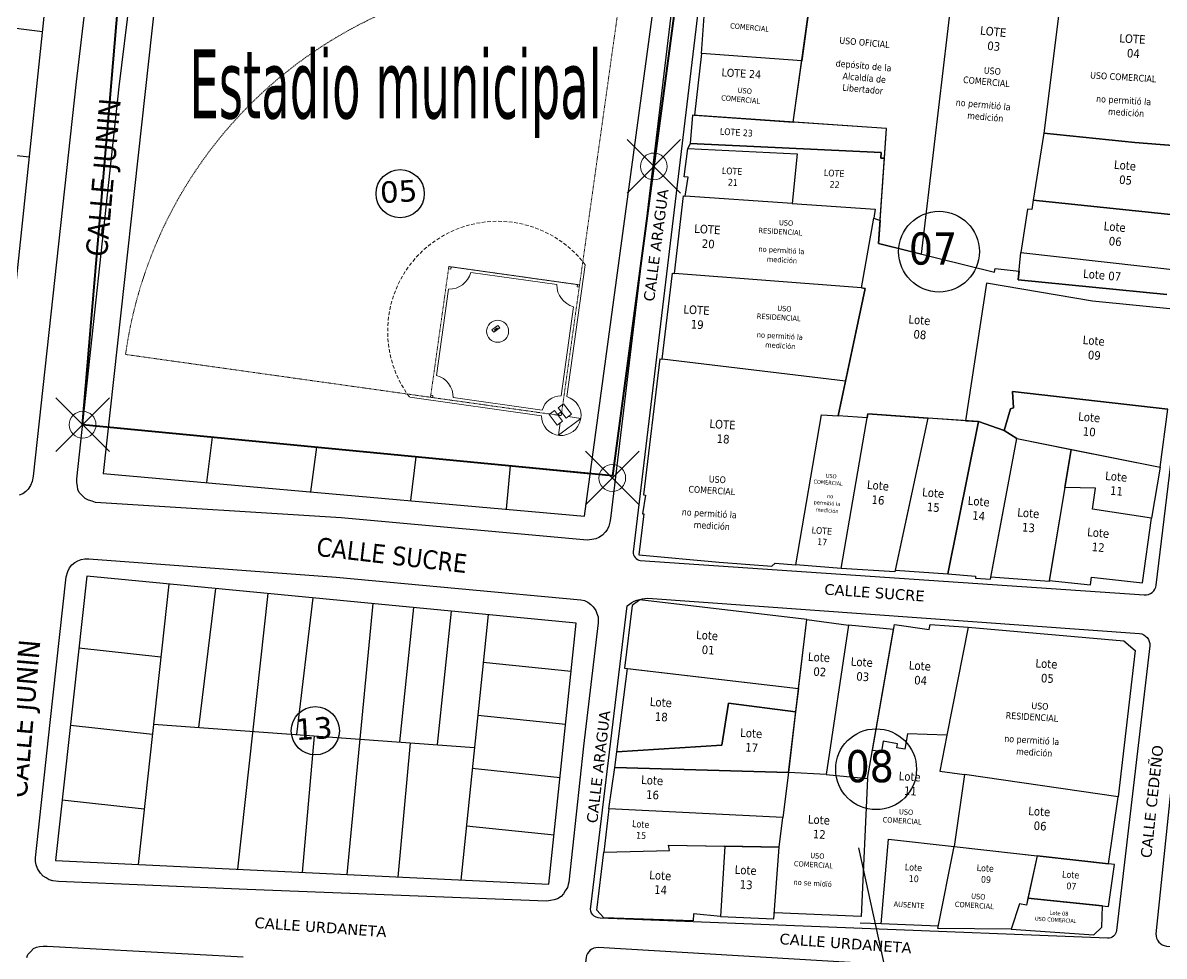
# Model space of a CAD drawing. Header units: metres. Extents: x 2 to 659295185, y -28 to 1124222152.
# Drawn here: x 659867 to 660080, y 1124723.8 to 1124897.9 of the extents above; entities that cross this region are included whole.
import ezdxf
from ezdxf.enums import TextEntityAlignment as Align

# ---------------------------------------------------------------- set-up
doc = ezdxf.new("R2010")
doc.units = ezdxf.units.M
doc.header["$MEASUREMENT"] = 0
doc.header["$PDMODE"] = 35
doc.header["$PDSIZE"] = 5
doc.linetypes.add('DASHED', pattern=[0.75, 0.5, -0.25])
doc.layers.get('0').update_dxf_attribs({"linetype": 'CONTINUOUS'})
for name, color, linetype in [('CALLES', 1, 'CONTINUOUS'), ('MANZANA', 30, 'CONTINUOUS'), ('Numero de manzana', 6, 'CONTINUOUS'), ('Parcelas', 140, 'CONTINUOUS'), ('texto', 255, 'CONTINUOUS'), ('TEXTOS', 7, 'CONTINUOUS')]:
    doc.layers.add(name, color=color, linetype=linetype)
doc.layers.add('PARCELA', color=140, linetype='CONTINUOUS', lineweight=40)
doc.layers.add('www.cadblocksfree.com', color=7, linetype='CONTINUOUS', lineweight=9)
doc.styles.add('ROMAN', font='verdana.ttf')
doc.styles.get("Standard").update_dxf_attribs({"font": 'tahoma.ttf'})

# ---------------------------------------------------------------- blocks, each defined once
blk = doc.blocks.new('A$C3BA27610')
at = {"layer": 'www.cadblocksfree.com', "linetype": 'DASHED'}
for p, q in [((0, 76088), (64658, 11430)), ((64658, 11430), (129316, 76088)), ((64658, 50225), (45260, 30827)), ((84055, 30827), (64658, 50225))]:
    blk.add_line(p, q, dxfattribs=at)
at = {"layer": 'www.cadblocksfree.com', "linetype": 'Continuous'}
for p, q in [((64658, 50225), (64335, 49901)), ((64335, 49901), (64658, 49578)), ((64658, 50225), (64981, 49901)), ((64981, 49901), (64658, 49578)), ((61776, 46481), (49004, 33709)), ((67540, 46481), (80311, 33709)), ((61349, 13876), (41798, 33428)), ((63896, 33680), (63896, 34328)), ((63896, 34328), (65420, 34328)), ((65420, 33680), (63896, 33680)), ((65420, 34328), (65420, 33680)), ((67966, 13876), (87518, 33428)), ((45584, 31151), (45260, 30827)), ((45907, 30827), (45584, 31151)), ((83409, 30827), (83732, 31151)), ((83732, 31151), (84055, 30827)), ((45584, 30504), (45260, 30827)), ((45907, 30827), (45584, 30504)), ((83409, 30827), (83732, 30504)), ((83732, 30504), (84055, 30827)), ((62211, 14739), (49004, 27946)), ((67104, 14739), (80311, 27946)), ((62810, 10382), (62810, 13125)), ((62810, 13125), (64182, 13125)), ((64182, 10382), (64182, 13125)), ((66506, 13125), (65134, 13125)), ((65134, 10382), (65134, 13125)), ((66506, 10382), (66506, 13125)), ((61748, 8520), (63610, 10382)), ((62810, 10382), (64182, 10382)), ((66506, 10382), (65134, 10382)), ((67567, 8520), (65706, 10382)), ((67567, 8520), (61748, 8520))]:
    blk.add_line(p, q, dxfattribs=at)
at = {"layer": 'www.cadblocksfree.com'}
blk.add_line((84055, 30827), (64658, 50225), dxfattribs=at)
at = {"layer": 'www.cadblocksfree.com', "linetype": 'Continuous'}
blk.add_lwpolyline([(64315, 33833), (65001, 33833), (65001, 33985), (64315, 33985)], close=True, dxfattribs=at)
at = {"layer": 'www.cadblocksfree.com', "linetype": 'Continuous', "flags": 128}
blk.add_lwpolyline([(64334, 12078), (64982, 12078), (64982, 11754), (64658, 11430), (64334, 11754), (64334, 12078)], dxfattribs=at)
at = {"layer": 'www.cadblocksfree.com', "linetype": 'Continuous'}
blk.add_circle((64658, 33376), 2286, dxfattribs=at)
at = {"layer": 'www.cadblocksfree.com', "linetype": 'DASHED'}
blk.add_arc((64658, 11430), 91440, 45, 135, dxfattribs=at)
at = {"layer": 'www.cadblocksfree.com', "linetype": 'DASHED', "ltscale": 1500}
blk.add_arc((64658, 33376), 22860, 0.13092, 179.86908, dxfattribs=at)
at = {"layer": 'www.cadblocksfree.com', "linetype": 'Continuous'}
for centre, radius, start, end in [((64658, 50225), 4724, 232.41367, 307.58632), ((45260, 30827), 4724, 322.41367, 37.58633), ((84055, 30827), 4724, 142.41367, 217.58633), ((64658, 11430), 4115, 53.51962, 126.48037), ((64658, 11430), 4115, 143.51963, 36.48038)]:
    blk.add_arc(centre, radius, start, end, dxfattribs=at)

msp = doc.modelspace()

# ---------------------------------------------------------------- linework, layer by layer
at = {"color": 2, "lineweight": 40}
msp.add_lwpolyline([(659991, 1124918), (659977.0666, 1124813.404), (659878.1328, 1124822.9451), (659887, 1124928), (659893, 1124930), (659988, 1124920)], close=True, dxfattribs=at)
at = {"layer": 'MANZANA', "lineweight": -2}
for p, q in [((659881.7837, 1124927.9942), (659876.9269, 1124886.9425)), ((659884.9337, 1124885.9827), (659890.112, 1124927.1443)), ((659988.2953, 1124902.4794), (659976.6769, 1124805.4291)), ((659876.9269, 1124886.9425), (659868.9285, 1124813.3575)), ((659877.0424, 1124812.8376), (659884.9337, 1124885.9827)), ((659868.3925, 1124811.5779), (659867.9555, 1124810.918)), ((659868.7141, 1124812.3577), (659868.3925, 1124811.5779)), ((659868.9285, 1124813.3575), (659868.7141, 1124812.3577)), ((659877.0424, 1124812.1777), (659877.0424, 1124812.8376)), ((659877.1578, 1124811.5079), (659877.0424, 1124812.1777)), ((659877.265, 1124810.848), (659877.1578, 1124811.5079)), ((659866.9742, 1124810.0282), (659866.3145, 1124809.7982)), ((659867.5184, 1124810.4681), (659866.9742, 1124810.0282)), ((659867.9555, 1124810.918), (659867.5184, 1124810.4681)), ((659877.4877, 1124810.2981), (659877.265, 1124810.848)), ((659878.0401, 1124809.7482), (659877.4877, 1124810.2981)), ((659878.5926, 1124809.1983), (659878.0401, 1124809.7482)), ((659879.2523, 1124808.8684), (659878.5926, 1124809.1983)), ((659879.9119, 1124808.6485), (659879.2523, 1124808.8684)), ((659880.5634, 1124808.4285), (659879.9119, 1124808.6485)), ((659926.3855, 1124805.5391), (659880.5634, 1124808.4285)), ((659972.3149, 1124801.4299), (659926.3855, 1124805.5391)), ((659976.6769, 1124805.4291), (659976.5697, 1124804.7692)), ((659975.7039, 1124802.8796), (659975.1597, 1124802.3297)), ((659976.0255, 1124803.3295), (659975.7039, 1124802.8796)), ((659976.3553, 1124803.9894), (659976.0255, 1124803.3295)), ((659976.5697, 1124804.7692), (659976.3553, 1124803.9894)), ((659973.1889, 1124801.5499), (659972.3149, 1124801.4299)), ((659973.9558, 1124801.6599), (659973.1889, 1124801.5499)), ((659974.5, 1124801.8798), (659973.9558, 1124801.6599)), ((659975.1597, 1124802.3297), (659974.5, 1124801.8798)), ((659875.6901, 1124796.241), (659876.1271, 1124796.7909)), ((659876.1271, 1124796.7909), (659876.6713, 1124797.2408)), ((659876.6713, 1124797.2408), (659877.2155, 1124797.5707)), ((659877.2155, 1124797.5707), (659877.8752, 1124797.8007)), ((659877.8752, 1124797.8007), (659878.5349, 1124797.9106)), ((659878.5349, 1124797.9106), (659879.3017, 1124797.9106)), ((659879.3017, 1124797.9106), (659925.4455, 1124794.4713)), ((659872.0949, 1124767.3569), (659875.0386, 1124794.5813)), ((659875.0386, 1124794.5813), (659875.3685, 1124795.5711)), ((659875.3685, 1124795.5711), (659875.6901, 1124796.241)), ((659925.4455, 1124794.4713), (659971.1522, 1124790.2522)), ((659971.1522, 1124790.2522), (659971.8119, 1124790.1522)), ((659971.8119, 1124790.1522), (659972.4715, 1124789.8223)), ((659972.4715, 1124789.8223), (659973.024, 1124789.3824)), ((659973.024, 1124789.3824), (659973.461, 1124788.9425)), ((659973.461, 1124788.9425), (659973.9063, 1124788.2726)), ((659973.9063, 1124788.2726), (659974.129, 1124787.7227)), ((659974.3516, 1124785.9531), (659971.6057, 1124762.9378)), ((659974.129, 1124787.7227), (659974.3516, 1124787.0628)), ((659974.3516, 1124787.0628), (659974.3516, 1124785.9531)), ((659869.3573, 1124742.132), (659872.0949, 1124767.3569)), ((659971.6057, 1124762.9378), (659968.8763, 1124737.6029)), ((659869.3655, 1124741.4621), (659869.3573, 1124742.132)), ((659869.4727, 1124740.8023), (659869.3655, 1124741.4621)), ((659869.6953, 1124740.1424), (659869.4727, 1124740.8023)), ((659869.918, 1124739.8125), (659869.6953, 1124740.1424)), ((659870.2478, 1124739.2526), (659869.918, 1124739.8125)), ((659870.8003, 1124738.7027), (659870.2478, 1124739.2526)), ((659871.3527, 1124738.3728), (659870.8003, 1124738.7027)), ((659871.897, 1124738.0428), (659871.3527, 1124738.3728)), ((659872.5566, 1124737.8329), (659871.897, 1124738.0428)), ((659873.6533, 1124737.7229), (659872.5566, 1124737.8329)), ((659908.8301, 1124736.2232), (659873.6533, 1124737.7229)), ((659968.7692, 1124737.153), (659968.662, 1124736.6031)), ((659968.8763, 1124737.6029), (659968.7692, 1124737.153)), ((659964.7287, 1124734.0436), (659908.8301, 1124736.2232)), ((659967.4581, 1124734.9335), (659966.8066, 1124734.4935)), ((659967.8951, 1124735.3834), (659967.4581, 1124734.9335)), ((659968.2249, 1124735.9333), (659967.8951, 1124735.3834)), ((659968.662, 1124736.6031), (659968.2249, 1124735.9333)), ((659965.4956, 1124734.1536), (659964.7287, 1124734.0436)), ((659966.147, 1124734.2736), (659965.4956, 1124734.1536)), ((659966.8066, 1124734.4935), (659966.147, 1124734.2736)), ((659867.6916, 1124723.5358), (659867.906, 1124724.0957)), ((659867.906, 1124724.0957), (659868.4502, 1124724.6456)), ((659868.4502, 1124724.6456), (659868.9944, 1124725.2054)), ((659868.9944, 1124725.2054), (659869.5469, 1124725.4254)), ((659869.5469, 1124725.4254), (659870.0911, 1124725.5454)), ((659870.0911, 1124725.5454), (659870.7508, 1124725.6553)), ((659870.7508, 1124725.6553), (659871.5177, 1124725.6553)), ((659871.5177, 1124725.6553), (659908.121, 1124723.6158))]:
    msp.add_line(p, q, dxfattribs=at)
at = {"layer": 'MANZANA', "linetype": 'Continuous'}
for points in [[(659982.2265, 1124797.6235), (660076.3227, 1124791.1757, 0.401267), (660078.5588, 1124793.0245), (660091.5635, 1124900.2675, 0.42946397), (660090.4361, 1124901.7623), (660002.637, 1124915.731), (659994.062, 1124908.745), (659980.9088, 1124799.2153, 0.37503003), (659982.2265, 1124797.6235)], [(659983.617, 1124790.573), (660075.4226, 1124783.9991, -0.39488866), (660077.36, 1124781.6571), (660071.1162, 1124728.5767, -0.42582107), (660069.4422, 1124727.1462), (659974.7374, 1124730.8884, -0.49534846), (659972.979, 1124732.9529), (659979.776, 1124789.172, -0.16916954), (659983.617, 1124790.573)]]:
    msp.add_lwpolyline(points, format="xyb", dxfattribs=at)
for points in [[(660084.0275, 1124781.2047), (660078.4982, 1124727.9452, 0.40172014), (660080.4688, 1124725.6578), (660179.9351, 1124721.1683, 0.14870129), (660183.323, 1124724.0074), (660189.634, 1124772.022, 0.25664339), (660185.713, 1124776.866), (660086.2301, 1124783.0695, 0.40592946)], [(659965.8034, 1124651.5975), (660058.7492, 1124640.6251, 0.21818319), (660061.4866, 1124642.819), (660069.1593, 1124717.7654, 0.46845309), (660067.3665, 1124719.8727), (659974.3625, 1124725.3573, 0.38811235), (659972.1166, 1124723.4906), (659963.4586, 1124654.5929, 0.32553047)]]:
    msp.add_lwpolyline(points, format="xyb", close=True, dxfattribs=at)
at = {"layer": 'Numero de manzana', "lineweight": -2}
for centre, radius in [((659937.4118, 1124866.0582), 4.5001), ((660038.0027, 1124855.2498), 7.5417), ((659921.5746, 1124765.84), 4.5001), ((660026.2611, 1124758.6536), 7.5417)]:
    msp.add_circle(centre, radius, dxfattribs=at)
at = {"layer": 'PARCELA', "lineweight": -3}
msp.add_line((660042, 1124658), (660023, 1124744), dxfattribs=at)
at = {"layer": 'Parcelas', "lineweight": -3}
for p, q in [((659862.1926, 1124815.873), (659873.9986, 1124927.9876)), ((659894.1558, 1124924.7703), (659881.9644, 1124813.8607)), ((659971.8438, 1124805.8945), (659986.1909, 1124911.889)), ((659776.5784, 1124908.1528), (659870.6665, 1124896.3449)), ((659847.3174, 1124875.1269), (659868.2007, 1124872.9279)), ((659881.9256, 1124822.6676), (659972.9145, 1124813.8044)), ((659902.3211, 1124820.6124), (659901.286, 1124812.1482)), ((659921.7849, 1124818.7849), (659920.6967, 1124810.4278)), ((659940.3563, 1124816.9759), (659939.3609, 1124808.7735)), ((659881.9644, 1124813.8607), (659971.8438, 1124805.8945)), ((659957.9727, 1124815.2599), (659957.187, 1124807.1936)), ((659878.9237, 1124794.6575), (659873.0992, 1124741.6187)), ((659970.2878, 1124785.9315), (659878.9237, 1124794.6575)), ((659894.2399, 1124793.1947), (659888.5172, 1124740.8761)), ((659902.9426, 1124792.3635), (659899.7599, 1124766.4343)), ((659912.7047, 1124791.4311), (659907.0193, 1124739.9849)), ((659921.0801, 1124790.6312), (659918.0381, 1124765.1234)), ((659932.3105, 1124789.5586), (659927.4814, 1124738.9994)), ((659939.8951, 1124788.8342), (659937.2718, 1124763.7439)), ((659946.9151, 1124788.1638), (659944.3094, 1124763.2392)), ((659953.8511, 1124787.5013), (659948.72, 1124737.9764)), ((659965.1628, 1124737.1845), (659970.2878, 1124785.9315)), ((659892.7518, 1124779.5901), (659877.4536, 1124781.2701)), ((659952.9352, 1124778.6607), (659969.3421, 1124776.9358)), ((659951.9096, 1124768.7619), (659968.3015, 1124767.0386)), ((659891.1687, 1124765.1172), (659875.8643, 1124766.7978)), ((659891.3785, 1124767.0354), (659951.2856, 1124762.7389)), ((659921.332, 1124764.8871), (659919.131, 1124739.4016)), ((659939.2724, 1124763.6005), (659936.9678, 1124738.5425)), ((659950.8816, 1124758.84), (659967.2586, 1124757.1183)), ((659889.6447, 1124751.1839), (659874.3343, 1124752.8652)), ((659949.7693, 1124748.1042), (659966.13, 1124746.3842)), ((659873.0992, 1124741.6187), (659965.1628, 1124737.1845))]:
    msp.add_line(p, q, dxfattribs=at)
at = {"layer": 'Parcelas', "lineweight": -2}
for p, q in [((660015.2853, 1124911.638), (660012.3722, 1124890.841)), ((660010.7726, 1124879.4326), (660015.1637, 1124910.7511)), ((659993.6345, 1124892.243), (659994.8854, 1124908.7443)), ((660040.7976, 1124906.896), (660034.6647, 1124854.7912)), ((660060.8496, 1124903.776), (660057.5818, 1124877.3531)), ((659993.6345, 1124892.243), (659992.377, 1124880.7114)), ((660012.3722, 1124890.841), (659993.6345, 1124892.243)), ((660012.3722, 1124890.841), (659993.6345, 1124892.243)), ((660010.7726, 1124879.4326), (660012.3722, 1124890.841)), ((659991.988, 1124880.7384), (659991.522, 1124875.4288)), ((660028.1906, 1124878.2219), (659991.988, 1124880.7384)), ((659992.377, 1124880.7114), (660010.7726, 1124879.4326)), ((660028.1906, 1124878.2219), (660010.7726, 1124879.4326)), ((660026.6826, 1124856.7548), (660028.1906, 1124878.2219)), ((660027.8003, 1124872.6656), (660028.1906, 1124878.2219)), ((660057.5818, 1124877.3531), (660055.5735, 1124864.8636)), ((660057.5818, 1124877.3531), (660074.544, 1124875.6251)), ((660074.544, 1124875.6251), (660057.5818, 1124877.3531)), ((659991.522, 1124875.4288), (659991.1142, 1124874.4692)), ((659991.522, 1124875.4288), (660027.221, 1124873.7182)), ((660027.221, 1124873.7182), (659991.522, 1124875.4288)), ((660074.544, 1124875.6251), (660086.4576, 1124874.6922)), ((660086.4576, 1124874.6922), (660074.544, 1124875.6251)), ((659990.4228, 1124869.2145), (659991.1142, 1124874.4692)), ((659991.1142, 1124874.4692), (660011.5103, 1124873.4809)), ((659991.1142, 1124874.4692), (660011.5103, 1124873.4809)), ((660011.5103, 1124873.4809), (660010.5969, 1124864.2258)), ((660011.5103, 1124873.4809), (660010.5969, 1124864.2258)), ((660027.221, 1124873.7182), (660027.1419, 1124872.7113)), ((660027.1419, 1124872.7113), (660027.221, 1124873.7182)), ((660026.9832, 1124861.0342), (660027.8003, 1124872.6656)), ((660027.1419, 1124872.7113), (660027.8003, 1124872.6656)), ((660027.8003, 1124872.6656), (660027.1419, 1124872.7113)), ((659991.1476, 1124869.1275), (659990.4228, 1124869.2145)), ((659990.6153, 1124865.6176), (659991.1476, 1124869.1275)), ((659988.6495, 1124851.1773), (659990.2973, 1124865.6538)), ((659990.2973, 1124865.6538), (659990.6153, 1124865.6176)), ((660010.5969, 1124864.2258), (659990.6153, 1124865.6176)), ((660055.5735, 1124864.8636), (660055.3027, 1124863.1043)), ((660055.5735, 1124864.8636), (660085.3791, 1124861.7285)), ((660085.3791, 1124861.7285), (660055.5735, 1124864.8636)), ((660010.5969, 1124864.2258), (660026.0993, 1124863.146)), ((660026.0993, 1124863.146), (660025.8615, 1124861.4605)), ((660054.5369, 1124863.1848), (660053.2892, 1124855.0803)), ((660055.3027, 1124863.1043), (660054.5369, 1124863.1848)), ((660023.5084, 1124848.5024), (660025.8615, 1124861.4605)), ((660025.8615, 1124861.4605), (660026.9832, 1124861.0342)), ((660025.8615, 1124861.4605), (660026.9832, 1124861.0342)), ((660026.9832, 1124861.0342), (660026.6826, 1124856.7548)), ((660034.6647, 1124854.7912), (660026.6826, 1124856.7548)), ((660026.6826, 1124856.7548), (660026.6826, 1124856.7548)), ((660026.6826, 1124856.7548), (660026.6826, 1124856.7548)), ((660026.6826, 1124856.7548), (660026.6826, 1124856.7548)), ((660026.6826, 1124856.7548), (660048.3838, 1124851.4164)), ((660052.7831, 1124849.9753), (660053.2892, 1124855.0803)), ((660053.2892, 1124855.0803), (660083.8489, 1124851.6844)), ((660053.2892, 1124855.0803), (660083.8489, 1124851.6844)), ((660048.3838, 1124851.4164), (660048.4489, 1124852.0732)), ((660048.4489, 1124852.0732), (660052.9469, 1124851.6272)), ((659986.3157, 1124835.1814), (659988.2425, 1124851.2261)), ((659988.2425, 1124851.2261), (659988.6495, 1124851.1773)), ((660023.5084, 1124848.5024), (659988.6495, 1124851.1773)), ((660052.9469, 1124851.6272), (660052.7831, 1124849.9753)), ((660080.4972, 1124847.2276), (660052.7831, 1124849.9753)), ((660052.7831, 1124849.9753), (660080.4972, 1124847.2276)), ((660019.1676, 1124824.598), (660024.1972, 1124848.3774)), ((660024.1972, 1124848.3774), (660020.5369, 1124831.0719)), ((660023.5084, 1124848.5024), (660024.1972, 1124848.3774)), ((660023.5084, 1124848.5024), (660023.5084, 1124848.5024)), ((660024.1972, 1124848.3774), (660023.5084, 1124848.5024)), ((660046.8429, 1124849.3356), (660042.9489, 1124823.6895)), ((660046.8429, 1124849.3356), (660042.9489, 1124823.6895)), ((660066.6616, 1124845.9847), (660046.8429, 1124849.3356)), ((660066.6616, 1124845.9847), (660046.8429, 1124849.3356)), ((660082.9617, 1124844.3686), (660066.6616, 1124845.9847)), ((660082.9617, 1124844.3686), (660066.6616, 1124845.9847)), ((659985.8788, 1124835.2339), (659982.8623, 1124809.8626)), ((659985.8788, 1124835.2339), (659986.3157, 1124835.1814)), ((660020.5369, 1124831.0719), (659986.3157, 1124835.1814)), ((660020.5369, 1124831.0719), (660019.1676, 1124824.598)), ((660051.8898, 1124826.0809), (660051.7394, 1124829.1372)), ((660051.7394, 1124829.1372), (660080.6995, 1124825.816)), ((660080.6995, 1124825.816), (660051.7394, 1124829.1372)), ((660051.7394, 1124829.1372), (660051.8898, 1124826.0809)), ((660011.282, 1124796.8253), (660016.0417, 1124824.8157)), ((660016.0417, 1124824.8157), (660019.1676, 1124824.598)), ((660024.5944, 1124824.22), (660019.1676, 1124824.598)), ((660019.7609, 1124796.134), (660024.7216, 1124824.9591)), ((660024.7216, 1124824.9591), (660024.5944, 1124824.22)), ((660024.7216, 1124824.9591), (660035.9045, 1124824.1802)), ((660042.9489, 1124823.6895), (660024.7216, 1124824.9591)), ((660035.9045, 1124824.1802), (660029.7503, 1124795.4929)), ((660035.9045, 1124824.1802), (660029.8174, 1124795.8058)), ((660045.3816, 1124823.5201), (660035.9045, 1124824.1802)), ((660050.1673, 1124821.8462), (660051.362, 1124825.8935)), ((660051.362, 1124825.8935), (660050.1673, 1124821.8462)), ((660051.362, 1124825.8935), (660051.8898, 1124826.0809)), ((660051.8898, 1124826.0809), (660051.362, 1124825.8935)), ((660079.3041, 1124815.0057), (660080.6995, 1124825.816)), ((660039.6516, 1124795.0918), (660045.3816, 1124823.5201)), ((660045.3816, 1124823.5201), (660039.6516, 1124795.0918)), ((660042.9489, 1124823.6895), (660045.3816, 1124823.5201)), ((660045.3816, 1124823.5201), (660050.1673, 1124821.8462)), ((660050.1673, 1124821.8462), (660045.3816, 1124823.5201)), ((660047.5934, 1124794.1094), (660052.5396, 1124820.3778)), ((660047.6692, 1124794.5124), (660052.5396, 1124820.3778)), ((660050.1673, 1124821.8462), (660052.5396, 1124820.3778)), ((660052.5396, 1124820.3778), (660050.1673, 1124821.8462)), ((660052.5396, 1124820.3778), (660079.3041, 1124815.0057)), ((660052.5396, 1124820.3778), (660062.6382, 1124818.3508)), ((660062.6382, 1124818.3508), (660058.5503, 1124793.7177)), ((660061.4595, 1124811.2482), (660062.6382, 1124818.3508)), ((660062.6382, 1124818.3508), (660079.3041, 1124815.0057)), ((660079.3041, 1124815.0057), (660077.6483, 1124805.5191)), ((659983.18, 1124809.8244), (659982.6774, 1124806.3102)), ((659982.8623, 1124809.8626), (659983.18, 1124809.8244)), ((660061.4595, 1124811.2482), (660058.5601, 1124793.8663)), ((660067.2362, 1124811.1084), (660061.4595, 1124811.2482)), ((660067.2362, 1124811.1084), (660061.4595, 1124811.2482)), ((660066.6563, 1124807.2012), (660067.2362, 1124811.1084)), ((660066.6563, 1124807.2012), (660067.2362, 1124811.1084)), ((660077.6483, 1124805.5191), (660066.6563, 1124807.2012)), ((660077.6483, 1124805.5191), (660066.6563, 1124807.2012)), ((659982.8859, 1124806.2852), (659981.9678, 1124798.6401)), ((659982.6774, 1124806.3102), (659982.8859, 1124806.2852)), ((660075.973, 1124793.465), (660077.6483, 1124805.5191)), ((659981.9678, 1124798.6401), (659996.945, 1124797.2664)), ((659996.945, 1124797.2664), (660006.7684, 1124796.5432)), ((660006.7684, 1124796.5432), (660007.3911, 1124797.0919)), ((660007.3911, 1124797.0919), (660011.282, 1124796.8253)), ((660019.7609, 1124796.134), (660011.282, 1124796.8253)), ((660029.7503, 1124795.4929), (660019.7609, 1124796.134)), ((660029.8174, 1124795.8058), (660039.6516, 1124795.0918)), ((660039.6516, 1124795.0918), (660044.8373, 1124794.7063)), ((660044.8373, 1124794.7063), (660044.7997, 1124794.298)), ((660044.7997, 1124794.298), (660047.5934, 1124794.1094)), ((660058.5503, 1124793.7177), (660047.6692, 1124794.5124)), ((660066.2592, 1124793.0717), (660066.4611, 1124794.5177)), ((660066.4611, 1124794.5177), (660075.973, 1124793.465)), ((660058.5601, 1124793.8663), (660066.2592, 1124793.0717)), ((659982.1755, 1124790.2406), (659980.727, 1124789.2061)), ((660013.293, 1124786.5971), (659982.1755, 1124790.2406)), ((659980.727, 1124789.2061), (659979.3154, 1124777.5311)), ((660009.8751, 1124758.0308), (660013.293, 1124786.5971)), ((660011.7545, 1124773.7388), (660013.293, 1124786.5971)), ((660013.293, 1124786.5971), (660021.0835, 1124785.5542)), ((660021.0835, 1124785.5542), (660016.9156, 1124757.6639)), ((660021.0835, 1124785.5542), (660016.9156, 1124757.6639)), ((660029.5323, 1124784.7186), (660021.0835, 1124785.5542)), ((660024.6423, 1124756.9458), (660029.5323, 1124784.7186)), ((660025.5639, 1124762.1803), (660029.6961, 1124785.6493)), ((660029.6961, 1124785.6493), (660036.1704, 1124784.7245)), ((660036.1704, 1124784.7245), (660036.3334, 1124785.6503)), ((660036.3334, 1124785.6503), (660043.437, 1124785.1666)), ((660043.437, 1124785.1666), (660039.4706, 1124765.0234)), ((660043.437, 1124785.1666), (660072.4869, 1124782.6353)), ((660072.4869, 1124782.6353), (660074.6058, 1124780.8357)), ((660074.6058, 1124780.8357), (660071.4469, 1124753.5062)), ((659977.8321, 1124761.9294), (659979.8717, 1124777.4661)), ((659979.3154, 1124777.5311), (660011.7545, 1124773.7388)), ((659979.8717, 1124777.4661), (660011.7545, 1124773.7388)), ((660011.7545, 1124773.7388), (660011.233, 1124769.3798)), ((659997.4334, 1124763.161), (659998.7084, 1124771.0081)), ((659998.7084, 1124771.0081), (659997.4334, 1124763.161)), ((659998.7084, 1124771.0081), (660011.233, 1124769.3798)), ((660011.233, 1124769.3798), (659998.7084, 1124771.0081)), ((660011.233, 1124769.3798), (660009.8751, 1124758.0308)), ((660032.1142, 1124765.2547), (660031.6148, 1124762.4184)), ((660039.4706, 1124765.0234), (660032.1142, 1124765.2547)), ((660039.4706, 1124765.0234), (660038.1504, 1124758.3191)), ((660039.4706, 1124765.0234), (660039.4706, 1124765.0234)), ((659977.8321, 1124761.9294), (659997.4334, 1124763.161)), ((659997.4334, 1124763.161), (659977.8321, 1124761.9294)), ((660027.5737, 1124763.8609), (660027.2408, 1124761.97)), ((660030.2722, 1124763.3858), (660027.5737, 1124763.8609)), ((660030.1474, 1124762.6767), (660030.2722, 1124763.3858)), ((660031.6148, 1124762.4184), (660030.1474, 1124762.6767)), ((659977.4621, 1124758.9523), (659977.8321, 1124761.9294)), ((660027.2408, 1124761.97), (660025.5639, 1124762.1803)), ((659976.3617, 1124751.2808), (659977.4621, 1124758.9523)), ((659977.4621, 1124758.9523), (660009.8751, 1124758.0308)), ((660009.8751, 1124758.0308), (659977.4621, 1124758.9523)), ((660009.8751, 1124758.0308), (660008.85, 1124749.6331)), ((660016.9156, 1124757.6639), (660009.8751, 1124758.0308)), ((660038.1504, 1124758.3191), (660042.7353, 1124757.6564)), ((660016.9156, 1124757.6639), (660024.6423, 1124756.9458)), ((660024.6423, 1124756.9458), (660023.4474, 1124731.201)), ((660042.7353, 1124757.6564), (660040.8178, 1124744.2124)), ((660071.4469, 1124753.5062), (660042.7353, 1124757.6564)), ((660069.6477, 1124740.9848), (660071.4469, 1124753.5062)), ((659976.3617, 1124751.2808), (659975.4406, 1124743.1529)), ((660008.85, 1124749.6331), (659976.3617, 1124751.2808)), ((660008.85, 1124749.6331), (659976.3617, 1124751.2808)), ((660008.1774, 1124744.124), (660008.85, 1124749.6331)), ((660027.1948, 1124729.7758), (660028.5562, 1124745.5851)), ((660028.5562, 1124745.5851), (660040.8178, 1124744.2124)), ((659974.1276, 1124732.3839), (659975.4406, 1124743.1529)), ((659975.4406, 1124743.1529), (659987.7158, 1124743.4964)), ((659975.4406, 1124743.1529), (659987.7158, 1124743.4964)), ((659987.5206, 1124744.4873), (660008.1774, 1124744.124)), ((659987.7158, 1124743.4964), (659987.5206, 1124744.4873)), ((659987.7158, 1124743.4964), (659987.5206, 1124744.4873)), ((659987.5206, 1124744.4873), (659997.989, 1124744.3032)), ((659997.989, 1124744.3032), (659997.1816, 1124731.1613)), ((659997.989, 1124744.3032), (659997.1816, 1124731.1613)), ((660008.1774, 1124744.124), (659997.989, 1124744.3032)), ((660007.1938, 1124730.7657), (660008.1774, 1124744.124)), ((660037.7802, 1124728.911), (660040.8178, 1124744.2124)), ((660040.8178, 1124744.2124), (660056.3408, 1124742.4746)), ((660040.8178, 1124744.2124), (660069.6477, 1124740.9848)), ((660056.3408, 1124742.4746), (660054.3002, 1124733.2988)), ((660056.3408, 1124742.4746), (660054.5846, 1124734.5775)), ((660070.7806, 1124740.858), (660056.3408, 1124742.4746)), ((660069.6541, 1124733.0185), (660070.7806, 1124740.858)), ((660054.5846, 1124734.5775), (660054.3002, 1124733.2988)), ((660068.5202, 1124733.1358), (660054.5846, 1124734.5775)), ((660068.5202, 1124733.1358), (660054.5846, 1124734.5775)), ((660054.5846, 1124734.5775), (660069.6541, 1124733.0185)), ((660053.0003, 1124733.5286), (660051.4697, 1124728.7897)), ((660053.0003, 1124733.5286), (660051.4697, 1124728.7897)), ((660054.3002, 1124733.2988), (660053.0003, 1124733.5286)), ((660054.3002, 1124733.2988), (660053.0003, 1124733.5286)), ((660068.3819, 1124729.1883), (660068.5202, 1124733.1358)), ((659975.4157, 1124730.9332), (659974.1276, 1124732.3839)), ((659992.0877, 1124730.3745), (659975.4157, 1124730.9332)), ((659992.1476, 1124731.6731), (659992.0877, 1124730.3745)), ((659997.1816, 1124731.1613), (659992.1476, 1124731.6731)), ((659997.1816, 1124731.1613), (660007.1938, 1124730.7657)), ((660023.4474, 1124731.201), (660007.32, 1124731.8383)), ((660027.1948, 1124729.7758), (660023.2978, 1124729.9298)), ((660037.8681, 1124729.354), (660027.1948, 1124729.7758)), ((660051.4697, 1124728.7897), (660037.7802, 1124728.911)), ((660051.4697, 1124728.7897), (660066.9254, 1124727.7599)), ((660066.9254, 1124727.7599), (660068.3819, 1124729.1883))]:
    msp.add_line(p, q, dxfattribs=at)
at = {"layer": 'texto', "lineweight": 0}
for p in [(659984.7589, 1124871.1486), (659878.1328, 1124822.9451), (659977, 1124813)]:
    msp.add_point(p, dxfattribs=at)

# ---------------------------------------------------------------- block references
at = {"xscale": 0.000898128, "yscale": 0.000898128, "zscale": 0.000898128, "rotation": 37.01051002047665}
msp.add_blockref('A$C3BA27610', (659927.2827, 1124781.4865), dxfattribs=at)

# ---------------------------------------------------------------- texts
at = {"layer": 'CALLES', "color": 0}
for p in [(659882.672, 1124854.1838), (659867.672, 1124753.1838)]:
    msp.add_text('CALLE JUNIN', height=4, rotation=84.964714, dxfattribs=at).set_placement(p)
at = {"layer": 'CALLES', "color": 0, "style": 'ROMAN'}
for s, rotation, p in [('CALLE ARAGUA', 82.612132, (659984.8073, 1124845.8481)), ('CALLE SUCRE', 355.954093, (660016.5272, 1124791.2606)), ('CALLE ARAGUA', 83.31871, (659974.1866, 1124748.4988)), ('CALLE CEDEÑO', 83.856197, (660077.6041, 1124741.9947)), ('CALLE URDANETA', 355.954093, (659910.1701, 1124729.0497)), ('CALLE URDANETA', 355.954093, (660008.1742, 1124726.0259))]:
    msp.add_text(s, height=2, rotation=rotation, dxfattribs=at).set_placement(p)
at = {"layer": 'CALLES', "color": 0}
msp.add_text('CALLE SUCRE', height=3.5, rotation=353.377719, dxfattribs=at).set_placement((659935.8657, 1124798.6076), align=Align.MIDDLE)
at = {"layer": 'Numero de manzana', "lineweight": -2, "style": 'ROMAN'}
for s, p in [('05', (659933.7641, 1124864.2816)), ('13', (659917.927, 1124764.0634))]:
    msp.add_text(s, height=4, rotation=3.491535, dxfattribs=at).set_placement(p)
at = {"layer": 'Numero de manzana', "lineweight": -2}
for s, p in [('07', (660032.368, 1124852.8289)), ('08', (660020.5579, 1124756.2327))]:
    msp.add_text(s, height=6, dxfattribs=at).set_placement(p)
at = {"layer": 'Parcelas', "lineweight": -2}
for s, height, rotation, p in [('COMERCIAL', 1, 354.763814, (659998.9589, 1124896.9238)), ('LOTE', 1.6, 354.261675, (660045.6051, 1124895.7628)), ('USO OFICIAL', 1.25, 354.763814, (660019.3568, 1124894.0776)), ('03', 1.6, 354.261675, (660046.9474, 1124892.9143)), ('LOTE', 1.6, 356.605248, (660071.6142, 1124894.3042)), ('04', 1.6, 356.605248, (660073.0397, 1124891.5149)), ('depósito de la', 1.25, 354.763814, (660018.6697, 1124889.7988)), ('LOTE 24', 1.5, 356.605248, (659997.366, 1124887.9694)), ('Alcaldía de', 1.25, 354.763814, (660019.9608, 1124887.4308)), ('COMERCIAL', 1.25, 354.763814, (660042.4527, 1124886.7304)), ('USO', 1.25, 354.763814, (660046.3223, 1124888.4939)), ('USO COMERCIAL', 1.25, 356.605248, (660066.1759, 1124887.5602)), ('USO', 1, 354.763814, (660000.3825, 1124884.8907)), ('Libertador', 1.25, 354.763814, (660019.9189, 1124885.2861)), ('COMERCIAL', 1, 354.763814, (659997.2868, 1124883.4798)), ('no permitió la', 1.25, 356.605248, (660067.298, 1124883.1623)), ('no permitió la', 1.25, 354.763814, (660041.0817, 1124882.5142)), ('medición', 1.25, 356.605248, (660069.5202, 1124880.7863)), ('medición', 1.25, 354.763814, (660043.2264, 1124880.068)), ('LOTE 23', 1.25, 356.605248, (659997.0593, 1124877.0685)), ('LOTE', 1.25, 356.605248, (659997.433, 1124869.7713)), ('Lote', 1.6, 355.082262, (660070.6054, 1124870.7079)), ('21', 1.25, 356.605248, (659998.5643, 1124867.5928)), ('LOTE', 1.25, 356.605248, (660016.4682, 1124869.3718)), ('05', 1.6, 355.082262, (660071.5623, 1124867.9156)), ('22', 1.25, 356.605248, (660017.5602, 1124867.1956)), ('LOTE', 1.6, 356.605248, (659992.2699, 1124858.7605)), ('USO', 1, 356.605248, (660008.0938, 1124860.1879)), ('Lote', 1.6, 355.082262, (660068.6859, 1124859.243)), ('RESIDENCIAL', 1, 356.605248, (660004.2645, 1124858.7259)), ('20', 1.6, 356.605248, (659993.6729, 1124855.9725)), (' no permitió la', 1, 356.605248, (660003.8797, 1124855.2837)), ('06', 1.6, 355.082262, (660069.6267, 1124856.4521)), ('medición', 1, 356.605248, (660005.8351, 1124853.3723)), ('Lote 07', 1.6, 355.082262, (660064.8405, 1124850.3623)), ('LOTE', 1.6, 356.605248, (659990.2459, 1124843.7075)), ('RESIDENCIAL', 1, 356.605248, (660003.9569, 1124842.7318)), ('USO', 1, 356.605248, (660007.7862, 1124844.1937)), ('Lote', 1.6, 355.082262, (660032.2285, 1124841.8609)), ('19', 1.6, 356.605248, (659991.6173, 1124840.9214)), (' no permitió la', 1, 356.605248, (660003.5721, 1124839.2896)), ('08', 1.6, 355.082262, (660033.1664, 1124839.067)), ('Lote', 1.6, 355.082262, (660064.7682, 1124838.0141)), ('medición', 1, 356.605248, (660005.5275, 1124837.3782)), ('09', 1.6, 355.082262, (660065.7251, 1124835.2218)), ('Lote', 1.6, 355.082262, (660063.9211, 1124823.7184)), ('LOTE', 1.6, 356.605248, (659995.1061, 1124822.3465)), ('10', 1.6, 355.082262, (660064.7838, 1124820.9342)), ('18', 1.6, 356.605248, (659996.4585, 1124819.5584)), ('USO', 1.25, 356.605248, (659995.0016, 1124812.2031)), ('USO', 0.75, 355.658806, (660016.8605, 1124813.0674)), ('Lote', 1.6, 355.082262, (660068.9624, 1124812.6437)), ('COMERCIAL', 1.25, 356.605248, (659991.1907, 1124810.3161)), ('COMERCIAL', 0.75, 355.658806, (660014.5556, 1124811.9731)), ('Lote', 1.6, 355.082262, (660024.4951, 1124810.9783)), ('11', 1.6, 355.082262, (660069.8726, 1124809.8846)), ('no', 0.75, 355.658806, (660017.0722, 1124809.2749)), ('16', 1.6, 355.082262, (660025.3538, 1124808.1977)), ('Lote', 1.6, 355.082262, (660034.7933, 1124809.6006)), ('Lote', 1.6, 355.082262, (660043.3048, 1124808.0113)), ('permitió la', 0.75, 355.658806, (660014.5732, 1124808.1165)), ('medición', 0.75, 355.658806, (660014.9875, 1124806.737)), ('15', 1.6, 355.082262, (660035.6703, 1124806.8443)), ('Lote', 1.6, 355.082262, (660052.5556, 1124805.8355)), ('no permitió la', 1.25, 356.605248, (659989.9559, 1124806.0581)), ('14', 1.6, 355.082262, (660044.1533, 1124805.2575)), ('medición', 1.25, 356.605248, (659992.178, 1124803.6821)), ('LOTE', 1.25, 355.658806, (660014.1712, 1124802.6876)), ('13', 1.6, 355.082262, (660053.4338, 1124803.05)), ('Lote', 1.6, 355.082262, (660065.6006, 1124802.1583)), ('17', 1.25, 355.658806, (660015.2078, 1124800.5162)), ('12', 1.6, 355.082262, (660066.4581, 1124799.3767)), ('Lote', 1.6, 356.49521, (659992.6042, 1124782.9568)), ('01', 1.6, 356.49521, (659993.6629, 1124780.1869)), ('Lote', 1.6, 356.49521, (660013.4943, 1124778.8774)), ('Lote', 1.6, 356.49521, (660021.4868, 1124777.9812)), ('02', 1.6, 356.49521, (660014.5026, 1124776.1106)), ('Lote', 1.6, 356.49521, (660032.3256, 1124777.2847)), ('Lote', 1.6, 356.49521, (660055.96, 1124777.6614)), ('03', 1.6, 356.49521, (660022.516, 1124775.2132)), ('04', 1.6, 356.49521, (660033.3227, 1124774.5186)), ('05', 1.6, 356.49521, (660056.9854, 1124774.8936)), ('Lote', 1.6, 356.49521, (659983.979, 1124770.4648)), ('USO', 1.25, 356.49521, (660055.2096, 1124769.9108)), ('18', 1.6, 356.49521, (659984.9029, 1124767.7)), ('RESIDENCIAL', 1.25, 356.49521, (660050.4194, 1124768.0926)), ('Lote', 1.6, 356.49521, (660000.8428, 1124764.6986)), ('no permitió la', 1.25, 356.49521, (660050.1522, 1124763.7772)), ('17', 1.6, 356.49521, (660001.7869, 1124761.9648)), ('medición', 1.25, 356.49521, (660052.3698, 1124761.3969)), ('Lote', 1.6, 356.49521, (660030.4325, 1124756.6103)), ('Lote', 1.6, 356.49521, (659982.3554, 1124755.9173)), ('16', 1.6, 356.49521, (659983.2824, 1124753.1587)), ('11', 1.6, 356.49521, (660031.4104, 1124753.8744)), ('Lote', 1.6, 356.49521, (660054.619, 1124750.1094)), ('Lote', 1.6, 356.49521, (660013.4801, 1124748.5446)), ('COMERCIAL', 1, 356.49521, (660027.4462, 1124748.7568)), ('USO', 1, 356.49521, (660030.4978, 1124750.2606)), ('Lote', 1.25, 356.49521, (659980.6766, 1124747.8656)), ('12', 1.6, 356.49521, (660014.406, 1124745.785)), ('06', 1.6, 356.49521, (660055.6283, 1124747.3426)), ('15', 1.25, 356.49521, (659981.4146, 1124745.7298)), ('COMERCIAL', 1, 356.49521, (660010.8899, 1124740.5717)), ('USO', 1, 356.49521, (660013.9416, 1124742.0755)), ('Lote', 1.25, 356.49521, (660031.5875, 1124739.8211)), ('Lote', 1.6, 356.49521, (659983.8712, 1124738.1536)), ('Lote', 1.6, 356.49521, (659999.8156, 1124739.1504)), ('10', 1.25, 356.49521, (660032.3149, 1124737.6632)), ('Lote', 1.25, 356.49521, (660044.9965, 1124739.668)), ('Lote', 1.25, 356.49521, (660060.9391, 1124738.4455)), ('14', 1.6, 356.49521, (659984.7874, 1124735.4215)), ('13', 1.6, 356.49521, (660000.7623, 1124736.3874)), ('no se midió', 1, 356.49521, (660010.8109, 1124737.1112)), ('09', 1.25, 356.49521, (660045.7976, 1124737.5057)), ('07', 1.25, 356.49521, (660061.7399, 1124736.2832)), ('USO', 1, 356.49521, (660043.9765, 1124734.4795)), ('AUSENTE', 1, 356.49521, (660029.4967, 1124733.0111)), ('COMERCIAL', 1, 356.49521, (660040.9249, 1124732.9758)), ('USO COMERCIAL', 0.75, 356.49521, (660055.8938, 1124730.4033)), ('Lote 08', 0.75, 356.49521, (660058.6458, 1124731.5027))]:
    msp.add_text(s, height=height, rotation=rotation, dxfattribs=at).set_placement(p)
at = {"layer": 'TEXTOS', "color": 0, "width": 0.571429}
msp.add_text('Estadio municipal', height=12.8643, dxfattribs=at).set_placement((659898.0797, 1124880.1083))

doc.saveas('drawing.dxf')
